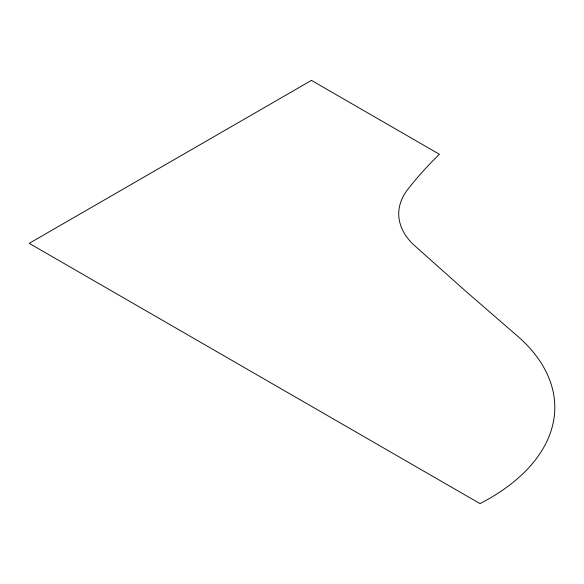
<?xml version="1.0" encoding="UTF-8"?>
<svg xmlns="http://www.w3.org/2000/svg" width="584" height="584" viewBox="0 0 584 584"><rect width="100%" height="100%" fill="white"/><g stroke="black" fill="none" stroke-linecap="round" stroke-linejoin="round"><path stroke-width="0.88" d="M311.447 80.395L29.2 243.346L479.99 503.605A223.066 128.787 0 0 0 516.198 334.961L463.981 289.671L412.779 243.995A103.967 60.028 0 0 1 406.785 190.705A604.601 349.064 0 0 1 439.402 154.264L311.447 80.395"/></g></svg>
